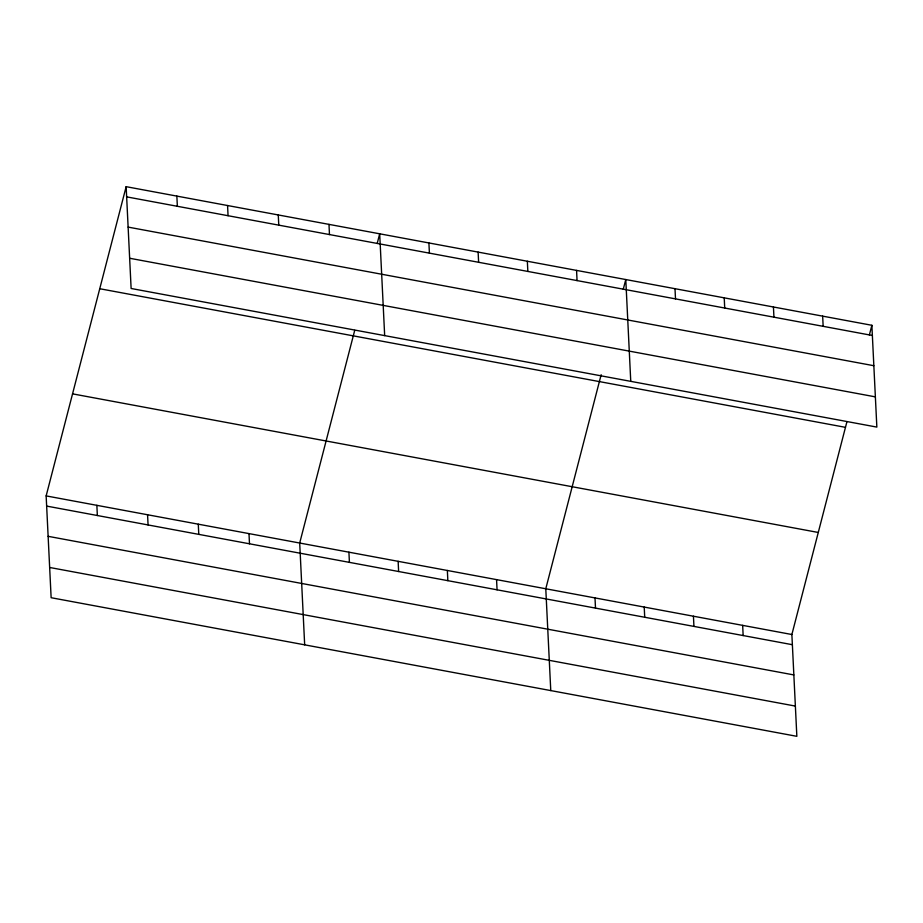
<?xml version="1.0" encoding="UTF-8"?>
<svg xmlns="http://www.w3.org/2000/svg" width="923" height="923" viewBox="0 0 923 923"><rect width="100%" height="100%" fill="white"/><g stroke="black" fill="none" stroke-linecap="round" stroke-linejoin="round"><path stroke-width="1.38" d="M846.899 421.823L791.876 634.516L796.849 736.323L51.134 597.712L46.15 495.905L126.151 186.677L871.866 325.288L876.85 427.095L131.124 288.484L126.151 186.677M354.72 330.342L299.698 543.024L304.671 644.831M377.195 243.464L379.688 233.807L384.672 335.614M601.161 374.703L545.781 588.77L550.766 690.577M623.279 289.199L625.782 279.554L630.755 381.361M869.374 334.945L871.866 325.288M126.647 196.864L872.373 335.476M128.124 227.104L873.85 365.716M129.647 258.255L875.373 396.867M99.742 288.726L845.468 427.337M72.548 393.856L818.274 532.467M46.15 495.905L791.876 634.516M46.646 506.092L792.372 644.704M48.123 536.321L793.849 674.932M49.646 567.472L795.372 706.083M822.658 316.139L823.154 326.327M773.439 307.001L773.935 317.189M742.657 625.367L743.153 635.555M724.22 297.852L724.717 308.04M693.438 616.218L693.934 626.405M675.001 288.703L675.498 298.89M644.219 607.069L644.716 617.256M595 597.919L595.497 608.107M576.563 270.404L577.06 280.592M527.345 261.255L527.841 271.443M496.562 579.621L497.07 589.809M478.126 252.106L478.622 262.294M447.355 570.472L447.851 580.659M428.907 242.957L429.403 253.144M398.136 561.322L398.632 571.51M348.917 552.173L349.413 562.361M328.98 224.381L329.476 234.569M278.273 214.955L278.769 225.143M248.991 533.609L249.487 543.797M227.566 205.529L228.062 215.717M198.283 524.183L198.78 534.371M176.858 196.103L177.354 206.291M147.565 514.757L148.072 524.945M96.857 505.331L97.353 515.519"/></g></svg>
